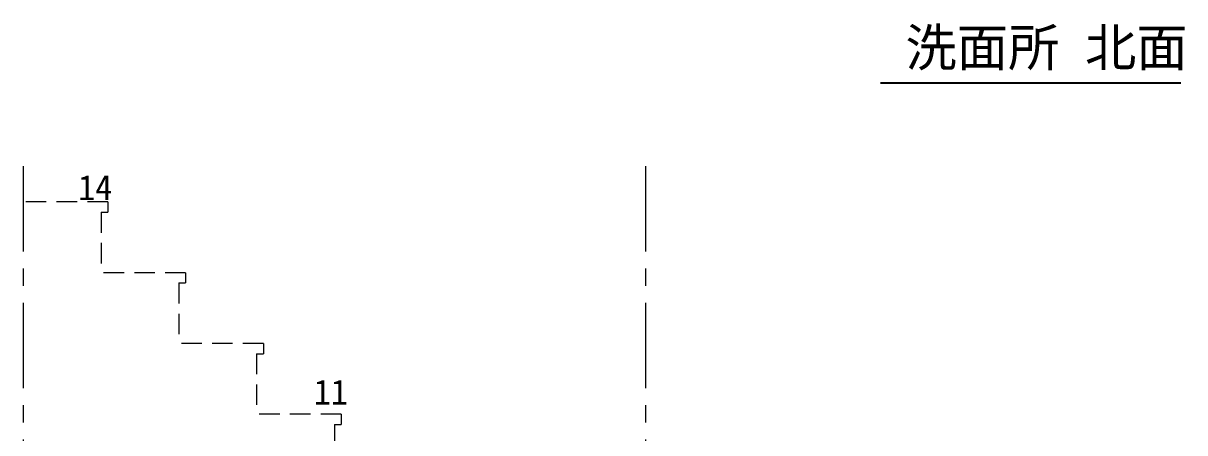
# Model space of a CAD drawing. Units: millimetres at full size. Extents: x -10070 to 9730, y -7239 to 6561.
# Drawn here: x -3135 to 262, y -3172 to -1973 of the extents above; entities that cross this region are included whole.
import ezdxf
from ezdxf.enums import TextEntityAlignment as Align

# ---------------------------------------------------------------- set-up
doc = ezdxf.new("R2010")
doc.units = ezdxf.units.MM
doc.header["$LTSCALE"] = 50
doc.linetypes.add('CHAIN1', pattern=[8, 5, -1, 1, -1])
doc.linetypes.add('DASHED1', pattern=[1.8, 1.2, -0.6])
for name, color, linetype, lineweight in [('B-1_通り芯・通り番号', 1, 'CHAIN1', 18), ('B-4_下地・間柱(水色)', 4, 'DASHED1', 9), ('B-A_文字', 7, 'Continuous', 25), ('B-F_寸法・方位', 7, 'Continuous', 25)]:
    doc.layers.add(name, color=color, linetype=linetype, lineweight=lineweight)
doc.styles.add('ＭＳ ゴシック', font='')
doc.styles.get('ＭＳ ゴシック').set_extended_font_data('MS Gothic')

msp = doc.modelspace()

# ---------------------------------------------------------------- linework, layer by layer
at = {"layer": 'B-1_通り芯・通り番号'}
for p, q in [((-3135.41, -2391.96), (-3135.41, -6146.71)), ((-3135.41, -2391.96), (-3135.41, -6146.71)), ((-1315.41, -2391.96), (-1315.41, -6146.71)), ((-1315.41, -2391.96), (-1315.41, -6146.71))]:
    msp.add_line(p, q, dxfattribs=at)
at = {"layer": 'B-4_下地・間柱(水色)'}
for p, q in [((-2887.91, -2496.71), (-3135.41, -2496.71)), ((-2887.91, -2496.71), (-2887.91, -2526.71)), ((-2907.91, -2526.71), (-2907.91, -2703.85)), ((-2907.91, -2526.71), (-2887.91, -2526.71)), ((-2660.41, -2703.85), (-2907.91, -2703.85)), ((-2660.41, -2703.85), (-2660.41, -2733.85)), ((-2680.41, -2733.85), (-2680.41, -2910.99)), ((-2680.41, -2733.85), (-2660.41, -2733.85)), ((-2432.91, -2910.99), (-2680.41, -2910.99)), ((-2432.91, -2910.99), (-2432.91, -2940.99)), ((-2452.91, -2940.99), (-2452.91, -3118.14)), ((-2452.91, -2940.99), (-2432.91, -2940.99)), ((-2205.41, -3118.14), (-2452.91, -3118.14)), ((-2205.41, -3118.14), (-2205.41, -3148.14)), ((-2225.41, -3148.14), (-2205.41, -3148.14))]:
    msp.add_line(p, q, dxfattribs=at)
msp.add_lwpolyline([(-2225.41, -3148.14), (-2225.41, -3325.28), (-1380.41, -3325.28)], dxfattribs=at)
at = {"layer": 'B-F_寸法・方位'}
msp.add_line((-628.25, -2148.5), (249.99, -2148.5), dxfattribs=at)

# ---------------------------------------------------------------- texts
at = {"layer": 'B-A_文字', "style": 'ＭＳ ゴシック'}
for s, height, p in [('洗面所 北面', 110, (-555.06, -2132.52)), ('14', 73.31, (-2974.85, -2513.3)), ('11', 73.31, (-2285.51, -3111.93))]:
    msp.add_text(s, height=height, dxfattribs=at).set_placement(p, align=Align.BOTTOM_LEFT)

doc.saveas('drawing.dxf')
